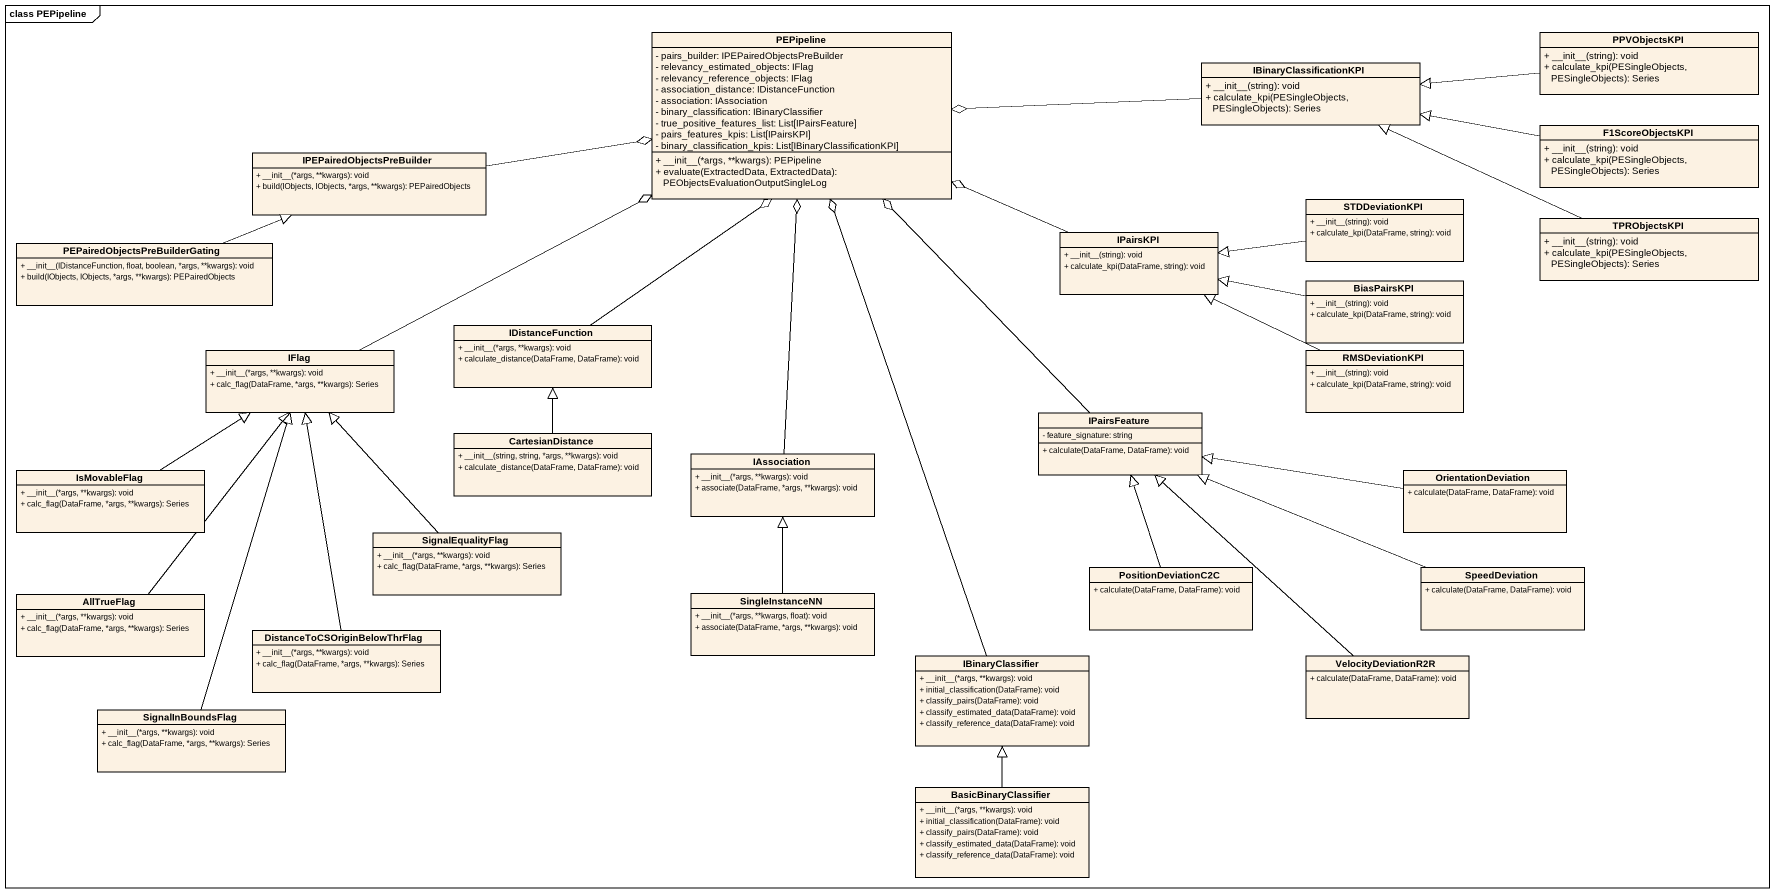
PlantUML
@startuml
mainframe class PEPipeline
hide circle
hide empty members
skinparam classAttributeIconSize 0
class PEPipeline {
  - pairs_builder: IPEPairedObjectsPreBuilder
  - relevancy_estimated_objects: IFlag
  - relevancy_reference_objects: IFlag
  - association_distance: IDistanceFunction
  - association: IAssociation
  - binary_classification: IBinaryClassifier
  - true_positive_features_list: List[IPairsFeature]
  - pairs_features_kpis: List[IPairsKPI]
  - binary_classification_kpis: List[IBinaryClassificationKPI]
  + ~__init~__(*args, **kwargs): PEPipeline
  + evaluate(ExtractedData, ExtractedData): PEObjectsEvaluationOutputSingleLog
}
class PPVObjectsKPI {
  + ~__init~__(string): void
  + calculate_kpi(PESingleObjects, PESingleObjects): Series
}
class IBinaryClassificationKPI {
  + ~__init~__(string): void
  + calculate_kpi(PESingleObjects, PESingleObjects): Series
}
class IPEPairedObjectsPreBuilder {
  + ~__init~__(*args, **kwargs): void
  + build(IObjects, IObjects, *args, **kwargs): PEPairedObjects
}
class F1ScoreObjectsKPI {
  + ~__init~__(string): void
  + calculate_kpi(PESingleObjects, PESingleObjects): Series
}
class STDDeviationKPI {
  + ~__init~__(string): void
  + calculate_kpi(DataFrame, string): void
}
class "PEPairedObjectsPreBuilderGating" as PEPairedObjectsPreBuilderGat {
  + ~__init~__(IDistanceFunction, float, boolean, *args, **kwargs): void
  + build(IObjects, IObjects, *args, **kwargs): PEPairedObjects
}
class IPairsKPI {
  + ~__init~__(string): void
  + calculate_kpi(DataFrame, string): void
}
class TPRObjectsKPI {
  + ~__init~__(string): void
  + calculate_kpi(PESingleObjects, PESingleObjects): Series
}
class BiasPairsKPI {
  + ~__init~__(string): void
  + calculate_kpi(DataFrame, string): void
}
class IFlag {
  + ~__init~__(*args, **kwargs): void
  + calc_flag(DataFrame, *args, **kwargs): Series
}
class IDistanceFunction {
  + ~__init~__(*args, **kwargs): void
  + calculate_distance(DataFrame, DataFrame): void
}
class RMSDeviationKPI {
  + ~__init~__(string): void
  + calculate_kpi(DataFrame, string): void
}
class CartesianDistance {
  + ~__init~__(string, string, *args, **kwargs): void
  + calculate_distance(DataFrame, DataFrame): void
}
class IPairsFeature {
  - feature_signature: string
  + calculate(DataFrame, DataFrame): void
}
class IsMovableFlag {
  + ~__init~__(*args, **kwargs): void
  + calc_flag(DataFrame, *args, **kwargs): Series
}
class IAssociation {
  + ~__init~__(*args, **kwargs): void
  + associate(DataFrame, *args, **kwargs): void
}
class OrientationDeviation {
  + calculate(DataFrame, DataFrame): void
}
class SignalEqualityFlag {
  + ~__init~__(*args, **kwargs): void
  + calc_flag(DataFrame, *args, **kwargs): Series
}
class AllTrueFlag {
  + ~__init~__(*args, **kwargs): void
  + calc_flag(DataFrame, *args, **kwargs): Series
}
class SingleInstanceNN {
  + ~__init~__(*args, **kwargs, float): void
  + associate(DataFrame, *args, **kwargs): void
}
class PositionDeviationC2C {
  + calculate(DataFrame, DataFrame): void
}
class SpeedDeviation {
  + calculate(DataFrame, DataFrame): void
}
class "DistanceToCSOriginBelowThrFlag" as DistanceToCSOriginBelowThrFl {
  + ~__init~__(*args, **kwargs): void
  + calc_flag(DataFrame, *args, **kwargs): Series
}
class IBinaryClassifier {
  + ~__init~__(*args, **kwargs): void
  + initial_classification(DataFrame): void
  + classify_pairs(DataFrame): void
  + classify_estimated_data(DataFrame): void
  + classify_reference_data(DataFrame): void
}
class VelocityDeviationR2R {
  + calculate(DataFrame, DataFrame): void
}
class SignalInBoundsFlag {
  + ~__init~__(*args, **kwargs): void
  + calc_flag(DataFrame, *args, **kwargs): Series
}
class BasicBinaryClassifier {
  + ~__init~__(*args, **kwargs): void
  + initial_classification(DataFrame): void
  + classify_pairs(DataFrame): void
  + classify_estimated_data(DataFrame): void
  + classify_reference_data(DataFrame): void
}
PPVObjectsKPI -left-|> IBinaryClassificationKPI
IBinaryClassificationKPI -left-o PEPipeline
IPEPairedObjectsPreBuilder -right-o PEPipeline
F1ScoreObjectsKPI -left-|> IBinaryClassificationKPI
STDDeviationKPI -left-|> IPairsKPI
PEPairedObjectsPreBuilderGat -right-|> IPEPairedObjectsPreBuilder
IPairsKPI -left-o PEPipeline
TPRObjectsKPI -left-|> IBinaryClassificationKPI
BiasPairsKPI -left-|> IPairsKPI
IFlag -right-o PEPipeline
IDistanceFunction -up-o PEPipeline
RMSDeviationKPI -left-|> IPairsKPI
CartesianDistance -up-|> IDistanceFunction
IPairsFeature -up-o PEPipeline
IsMovableFlag -up-|> IFlag
IAssociation -up-o PEPipeline
OrientationDeviation -left-|> IPairsFeature
SignalEqualityFlag -up-|> IFlag
AllTrueFlag -up-|> IFlag
SingleInstanceNN -up-|> IAssociation
PositionDeviationC2C -up-|> IPairsFeature
SpeedDeviation -left-|> IPairsFeature
DistanceToCSOriginBelowThrFl -up-|> IFlag
IBinaryClassifier -up-o PEPipeline
VelocityDeviationR2R -up-|> IPairsFeature
SignalInBoundsFlag -up-|> IFlag
BasicBinaryClassifier -up-|> IBinaryClassifier
@enduml
